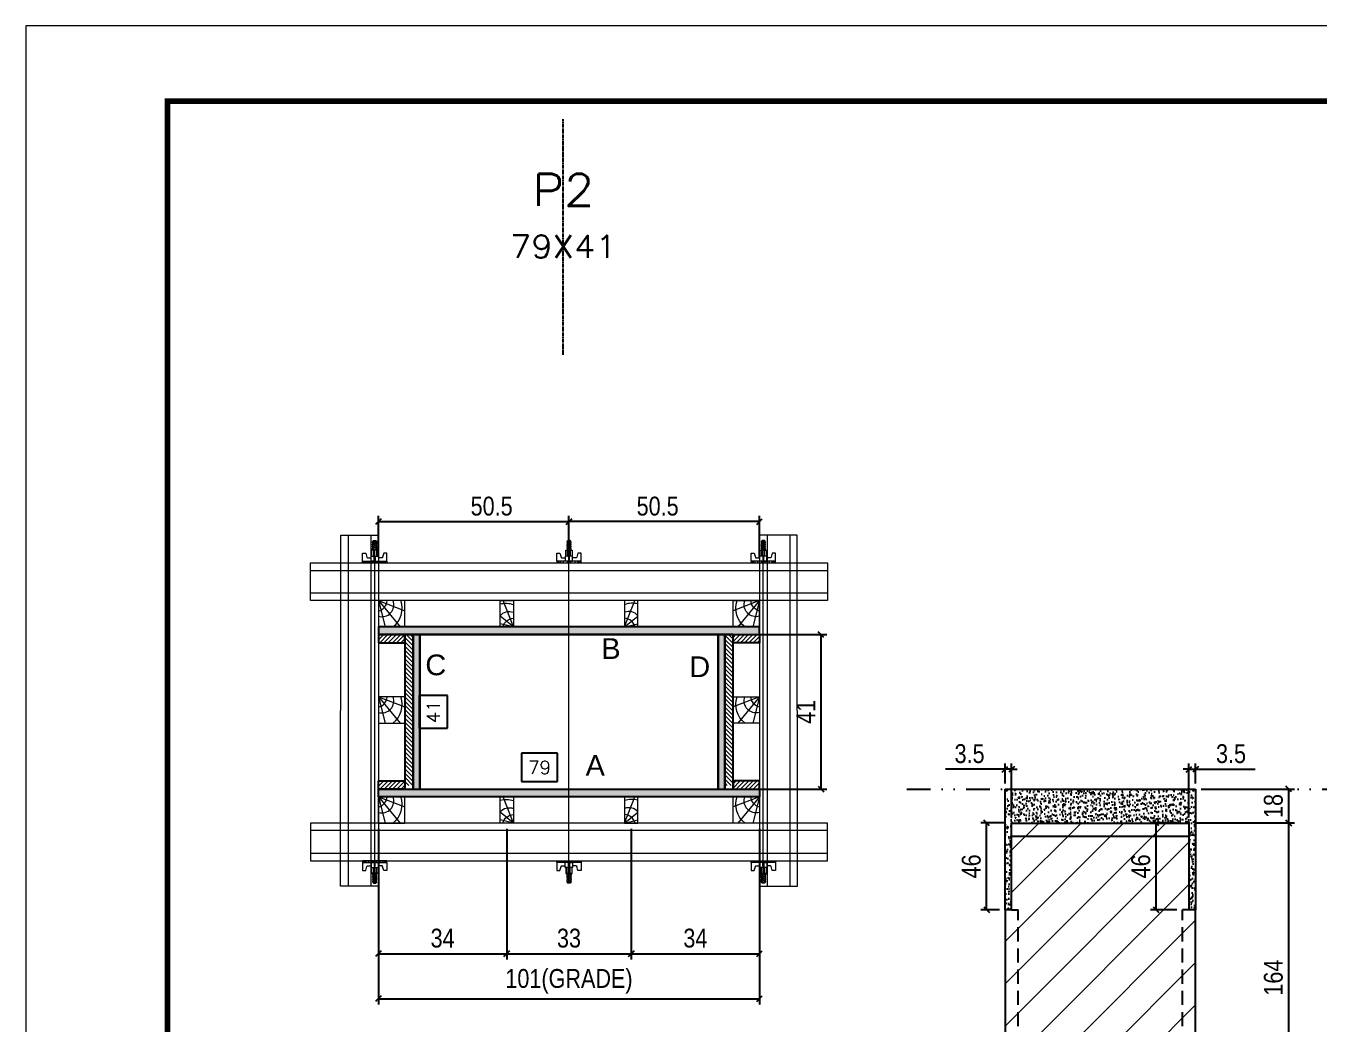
# Model space of a CAD drawing. Extents: x 14400 to 27878, y -21631 to 6985.
# Drawn here: x 16012 to 16698, y 5307 to 5836 of the extents above; entities that cross this region are included whole.
import ezdxf
from ezdxf.enums import TextEntityAlignment as Align

# ---------------------------------------------------------------- set-up
doc = ezdxf.new("R2010")
doc.units = 0
for name, pattern in [('DASHED', [0.75, 0.5, -0.25]), ('DIVIDE2', [0.625, 0.25, -0.125, 0, -0.125, 0, -0.125]), ('HIDDEN', [0.375, 0.25, -0.125])]:
    doc.linetypes.add(name, pattern=pattern)
for name, color, linetype in [('CHAPA', 1, 'Continuous'), ('COTA', 241, 'Continuous'), ('MEIO_PONT', 93, 'Continuous'), ('Nível', 160, 'Continuous'), ('Painéis', 200, 'Continuous'), ('SARR_2.2x7', 40, 'Continuous'), ('SARRAFO', 251, 'Continuous'), ('Texto de Titulo', 7, 'Continuous'), ('Texto Qtd Sarr', 242, 'Continuous'), ('TEXTO_GERAL', 7, 'Continuous')]:
    doc.layers.add(name, color=color, linetype=linetype)
for name, color, linetype, lineweight in [('Folhas', 255, 'Continuous', 9), ('Hachura', 251, 'Continuous', 9), ('Madeira', 126, 'Continuous', 18), ('Perfil Metálico', 224, 'Continuous', 18), ('SARRAFO DE PRESSAO', 251, 'DASHED', 9), ('Texto Seção', 7, 'Continuous', 15)]:
    doc.layers.add(name, color=color, linetype=linetype, lineweight=lineweight)
doc.styles.add('ARIAL', font='arial.ttf')
doc.styles.add('COTA TECNICA', font='techl___.ttf', dxfattribs={"height": 10})
doc.styles.add('COTA TECNICA 2X', font='techl___.ttf', dxfattribs={"height": 10})
doc.styles.add('ROMANS', font='romans.shx')
doc.dimstyles.new('PAINEL', dxfattribs={"dimtxt": 10, "dimasz": 3, "dimexe": 3, "dimexo": 3, "dimgap": 3, "dimtad": 1, "dimdec": 1, "dimzin": 12, "dimdsep": 46, "dimtxsty": 'COTA TECNICA', "dimblk1": 'OBLIQUE', "dimblk2": 'OBLIQUE', "dimsah": 1, "dimcen": 0.9, "dimclrd": 4, "dimclre": 4, "dimclrt": 240, "dimadec": 1, "dimazin": 3, "dimtfac": 1, "dimtdec": 1, "dimtmove": 0, "dimatfit": 3, "dimfxl": 1, "dimtolj": 1, "dimtzin": 12, "dimarcsym": 0})
doc.dimstyles.new('SECAO PILAR', dxfattribs={"dimtxt": 10, "dimasz": 3, "dimexe": 3, "dimexo": 3, "dimgap": 3, "dimtad": 1, "dimdec": 1, "dimlfac": 0.5, "dimzin": 12, "dimdsep": 46, "dimtxsty": 'COTA TECNICA 2X', "dimblk1": 'OBLIQUE', "dimblk2": 'OBLIQUE', "dimsah": 1, "dimcen": 0.9, "dimclrd": 256, "dimclre": 256, "dimclrt": 256, "dimadec": 1, "dimazin": 3, "dimtfac": 1, "dimtdec": 1, "dimtmove": 0, "dimatfit": 3, "dimfxl": 1, "dimtolj": 1, "dimtzin": 12, "dimarcsym": 0})
doc.dimstyles.new('SECÇÃO 2', dxfattribs={"dimtxt": 7, "dimasz": 6, "dimexe": 0.18, "dimexo": 2, "dimgap": -4, "dimtad": 3, "dimdec": 1, "dimlfac": 0.5, "dimzin": 12, "dimdsep": 46, "dimtxsty": 'ROMANS', "dimblk": 'ARCHTICK', "dimcen": 0.09, "dimse1": 1, "dimse2": 1, "dimsd1": 1, "dimsd2": 1, "dimclrd": 180, "dimclre": 5, "dimclrt": 1, "dimadec": 0, "dimazin": 3, "dimtfac": 1, "dimtdec": 1, "dimtofl": 0, "dimtmove": 0, "dimatfit": 3, "dimldrblk": 'ARCHTICK', "dimfxl": 1, "dimtolj": 1, "dimtzin": 0, "dimarcsym": 0})

# ---------------------------------------------------------------- blocks, each defined once
blk = doc.blocks.new('9999999999')
at = {"layer": 'Folhas'}
blk.add_lwpolyline([(98138.98, 34190.21), (99623.98, 34190.21), (99623.98, 35240.21), (98138.98, 35240.21)], close=True, dxfattribs=at)
at = {"layer": 'Folhas', "color": 30, "const_width": 3}
blk.add_lwpolyline([(98213.98, 34230.21), (99583.98, 34230.21), (99583.98, 35200.21), (98213.98, 35200.21)], close=True, dxfattribs=at)
blk = doc.blocks.new('titulo1')
at = {"layer": 'Defpoints', "color": 252, "linetype": 'HIDDEN', "ltscale": 2}
blk.add_line((0, 0), (0, 125), dxfattribs=at)
at = {"layer": 'Defpoints', "style": 'ROMANS', "oblique": 15}
blk.add_attdef('FOLHA', text='', height=10, dxfattribs=at).set_placement((0, 15.58), align=Align.MIDDLE_CENTER)
at = {"layer": 'Texto Qtd Sarr', "color": 3, "style": 'ROMANS', "oblique": 15}
for tag, height, p in [('TITULO', 17, (0, 71.45)), ('SEÇÃO', 12, (0, 41.55))]:
    blk.add_attdef(tag, text='', height=height, dxfattribs=at).set_placement(p, align=Align.MIDDLE_CENTER)
blk = doc.blocks.new('*D732')
at = {"layer": 'COTA', "color": 180, "lineweight": -2, "transparency": 16777216}
for p, q in [((16293.78, 5450.39), (16274.78, 5450.39)), ((16274.78, 5450.39), (16274.78, 5435.39)), ((16293.78, 5435.39), (16293.78, 5450.39)), ((16274.78, 5435.39), (16293.78, 5435.39))]:
    blk.add_line(p, q, dxfattribs=at)
at = {"layer": 'Defpoints', "color": 0, "transparency": 16777216}
for p in [(16220.89, 5431.39), (16378.89, 5431.39), (16378.89, 5431.39)]:
    blk.add_point(p, dxfattribs=at)
at = {"layer": 'COTA', "color": 1, "transparency": 16777216, "insert": (16284.28, 5442.89), "char_height": 7, "attachment_point": 5, "style": 'ROMANS'}
blk.add_mtext('\\A1;79', dxfattribs=at)
blk = doc.blocks.new('_ArchTick')
at = {"color": 0, "linetype": 'ByBlock', "const_width": 0.15}
blk.add_lwpolyline([(-0.5, -0.5), (0.5, 0.5)], dxfattribs=at)
blk = doc.blocks.new('*D733')
at = {"layer": 'COTA', "color": 180, "lineweight": -2, "transparency": 16777216}
for p, q in [((16235.49, 5481.06), (16220.49, 5481.06)), ((16220.49, 5481.06), (16220.49, 5463.73)), ((16235.49, 5463.73), (16235.49, 5481.06)), ((16220.49, 5463.73), (16235.49, 5463.73))]:
    blk.add_line(p, q, dxfattribs=at)
at = {"layer": 'Defpoints', "color": 0, "transparency": 16777216}
for p in [(16220.89, 5513.39), (16239.49, 5513.39), (16220.89, 5431.39)]:
    blk.add_point(p, dxfattribs=at)
at = {"layer": 'COTA', "color": 1, "transparency": 16777216, "insert": (16227.99, 5472.39), "char_height": 7, "attachment_point": 5, "rotation": 90, "style": 'ROMANS'}
blk.add_mtext('\\A1;41', dxfattribs=at)
blk = doc.blocks.new('_Oblique')
at = {"color": 0, "linetype": 'ByBlock', "lineweight": -2}
blk.add_line((-0.5, -0.5), (0.5, 0.5), dxfattribs=at)
blk = doc.blocks.new('*D740')
at = {"layer": 'COTA', "lineweight": -2, "transparency": 16777216}
for p, q in [((16385.49, 5513.39), (16436.53, 5513.39)), ((16433.53, 5431.39), (16433.53, 5513.39)), ((16385.49, 5431.39), (16436.53, 5431.39))]:
    blk.add_line(p, q, dxfattribs=at)
at = {"layer": 'Defpoints', "color": 0, "transparency": 16777216}
for p in [(16382.49, 5513.39), (16433.53, 5513.39), (16382.49, 5431.39)]:
    blk.add_point(p, dxfattribs=at)
at = {"layer": 'COTA', "lineweight": -2, "transparency": 16777216, "xscale": 3, "yscale": 3, "zscale": 3}
for p, rotation in [((16433.53, 5513.39), 90), ((16433.53, 5431.39), 270)]:
    blk.add_blockref('_Oblique', p, dxfattribs=dict(at, rotation=rotation))
at = {"layer": 'COTA', "transparency": 16777216, "insert": (16425.46, 5472.39), "char_height": 10, "attachment_point": 5, "rotation": 90, "style": 'COTA TECNICA 2X'}
blk.add_mtext('\\A1;41', dxfattribs=at)
blk = doc.blocks.new('*D734')
at = {"layer": 'COTA', "lineweight": -2, "transparency": 16777216}
for p, q in [((16198.89, 5410.39), (16198.89, 5317.28)), ((16400.89, 5410.39), (16400.89, 5317.28)), ((16198.89, 5320.28), (16400.89, 5320.28))]:
    blk.add_line(p, q, dxfattribs=at)
at = {"layer": 'Defpoints', "color": 0, "transparency": 16777216}
for p in [(16198.89, 5413.39), (16400.89, 5413.39), (16400.89, 5320.28)]:
    blk.add_point(p, dxfattribs=at)
at = {"layer": 'COTA', "lineweight": -2, "transparency": 16777216, "xscale": 3, "yscale": 3, "zscale": 3, "rotation": 180}
blk.add_blockref('_Oblique', (16198.89, 5320.28), dxfattribs=at)
at = {"layer": 'COTA', "lineweight": -2, "transparency": 16777216, "xscale": 3, "yscale": 3, "zscale": 3}
blk.add_blockref('_Oblique', (16400.89, 5320.28), dxfattribs=at)
at = {"layer": 'COTA', "transparency": 16777216, "insert": (16299.89, 5329.5), "char_height": 10, "attachment_point": 5, "style": 'COTA TECNICA 2X'}
blk.add_mtext('\\A1;101(GRADE)', dxfattribs=at)
blk = doc.blocks.new('*D735')
at = {"layer": 'COTA', "lineweight": -2, "transparency": 16777216}
for p, q in [((16332.89, 5410.39), (16332.89, 5341.12)), ((16400.89, 5410.39), (16400.89, 5341.12)), ((16332.89, 5344.12), (16400.89, 5344.12))]:
    blk.add_line(p, q, dxfattribs=at)
at = {"layer": 'Defpoints', "color": 0, "transparency": 16777216}
for p in [(16332.89, 5413.39), (16400.89, 5413.39), (16400.89, 5344.12)]:
    blk.add_point(p, dxfattribs=at)
at = {"layer": 'COTA', "lineweight": -2, "transparency": 16777216, "xscale": 3, "yscale": 3, "zscale": 3, "rotation": 180}
blk.add_blockref('_Oblique', (16332.89, 5344.12), dxfattribs=at)
at = {"layer": 'COTA', "lineweight": -2, "transparency": 16777216, "xscale": 3, "yscale": 3, "zscale": 3}
blk.add_blockref('_Oblique', (16400.89, 5344.12), dxfattribs=at)
at = {"layer": 'COTA', "transparency": 16777216, "insert": (16366.89, 5352.34), "char_height": 10, "attachment_point": 5, "style": 'COTA TECNICA 2X'}
blk.add_mtext('\\A1;34', dxfattribs=at)
blk = doc.blocks.new('*D736')
at = {"layer": 'COTA', "lineweight": -2, "transparency": 16777216}
for p, q in [((16198.89, 5410.39), (16198.89, 5341.12)), ((16266.89, 5410.39), (16266.89, 5341.12)), ((16198.89, 5344.12), (16266.89, 5344.12))]:
    blk.add_line(p, q, dxfattribs=at)
at = {"layer": 'Defpoints', "color": 0, "transparency": 16777216}
for p in [(16198.89, 5413.39), (16266.89, 5413.39), (16266.89, 5344.12)]:
    blk.add_point(p, dxfattribs=at)
at = {"layer": 'COTA', "lineweight": -2, "transparency": 16777216, "xscale": 3, "yscale": 3, "zscale": 3, "rotation": 180}
blk.add_blockref('_Oblique', (16198.89, 5344.12), dxfattribs=at)
at = {"layer": 'COTA', "lineweight": -2, "transparency": 16777216, "xscale": 3, "yscale": 3, "zscale": 3}
blk.add_blockref('_Oblique', (16266.89, 5344.12), dxfattribs=at)
at = {"layer": 'COTA', "transparency": 16777216, "insert": (16232.89, 5352.34), "char_height": 10, "attachment_point": 5, "style": 'COTA TECNICA 2X'}
blk.add_mtext('\\A1;34', dxfattribs=at)
blk = doc.blocks.new('*D737')
at = {"layer": 'COTA', "lineweight": -2, "transparency": 16777216}
for p, q in [((16266.89, 5410.39), (16266.89, 5341.12)), ((16332.89, 5410.39), (16332.89, 5341.12)), ((16266.89, 5344.12), (16332.89, 5344.12))]:
    blk.add_line(p, q, dxfattribs=at)
at = {"layer": 'Defpoints', "color": 0, "transparency": 16777216}
for p in [(16266.89, 5413.39), (16332.89, 5413.39), (16332.89, 5344.12)]:
    blk.add_point(p, dxfattribs=at)
at = {"layer": 'COTA', "lineweight": -2, "transparency": 16777216, "xscale": 3, "yscale": 3, "zscale": 3, "rotation": 180}
blk.add_blockref('_Oblique', (16266.89, 5344.12), dxfattribs=at)
at = {"layer": 'COTA', "lineweight": -2, "transparency": 16777216, "xscale": 3, "yscale": 3, "zscale": 3}
blk.add_blockref('_Oblique', (16332.89, 5344.12), dxfattribs=at)
at = {"layer": 'COTA', "transparency": 16777216, "insert": (16299.89, 5352.34), "char_height": 10, "attachment_point": 5, "style": 'COTA TECNICA 2X'}
blk.add_mtext('\\A1;33', dxfattribs=at)
blk = doc.blocks.new('*D738')
at = {"layer": 'COTA', "lineweight": -2, "transparency": 16777216}
for p, q in [((16198.89, 5554.39), (16198.89, 5576.3)), ((16299.89, 5554.39), (16299.89, 5576.3)), ((16198.89, 5573.3), (16299.89, 5573.3))]:
    blk.add_line(p, q, dxfattribs=at)
at = {"layer": 'Defpoints', "color": 0, "transparency": 16777216}
for p in [(16299.89, 5573.3), (16198.89, 5551.39), (16299.89, 5551.39)]:
    blk.add_point(p, dxfattribs=at)
at = {"layer": 'COTA', "lineweight": -2, "transparency": 16777216, "xscale": 3, "yscale": 3, "zscale": 3, "rotation": 180}
blk.add_blockref('_Oblique', (16198.89, 5573.3), dxfattribs=at)
at = {"layer": 'COTA', "lineweight": -2, "transparency": 16777216, "xscale": 3, "yscale": 3, "zscale": 3}
blk.add_blockref('_Oblique', (16299.89, 5573.3), dxfattribs=at)
at = {"layer": 'COTA', "transparency": 16777216, "insert": (16258.89, 5581.41), "char_height": 10, "attachment_point": 5, "style": 'COTA TECNICA 2X'}
blk.add_mtext('\\A1;50.5', dxfattribs=at)
blk = doc.blocks.new('*D739')
at = {"layer": 'COTA', "lineweight": -2, "transparency": 16777216}
for p, q in [((16299.89, 5554.39), (16299.89, 5576.3)), ((16400.89, 5554.39), (16400.89, 5576.3)), ((16400.89, 5573.3), (16299.89, 5573.3))]:
    blk.add_line(p, q, dxfattribs=at)
at = {"layer": 'Defpoints', "color": 0, "transparency": 16777216}
for p in [(16299.89, 5573.3), (16299.89, 5551.39), (16400.89, 5551.39)]:
    blk.add_point(p, dxfattribs=at)
at = {"layer": 'COTA', "lineweight": -2, "transparency": 16777216, "xscale": 3, "yscale": 3, "zscale": 3, "rotation": 180}
blk.add_blockref('_Oblique', (16299.89, 5573.3), dxfattribs=at)
at = {"layer": 'COTA', "lineweight": -2, "transparency": 16777216, "xscale": 3, "yscale": 3, "zscale": 3}
blk.add_blockref('_Oblique', (16400.89, 5573.3), dxfattribs=at)
at = {"layer": 'COTA', "transparency": 16777216, "insert": (16346.89, 5581.41), "char_height": 10, "attachment_point": 5, "style": 'COTA TECNICA 2X'}
blk.add_mtext('\\A1;50.5', dxfattribs=at)
blk = doc.blocks.new('C')
at = {"layer": 'Hachura', "color": 0}
for p, q in [((0, 3.22), (0, -3.22)), ((0.45, 3.22), (0, 3.22)), ((0.46, 3.16), (0, 3.16)), ((0.46, 3.05), (0, 3.05)), ((0.46, 2.88), (0, 2.88)), ((0, 2.75), (0, -1.16)), ((0.46, 2.65), (0, 2.65)), ((0.46, 2.23), (0, 2.23)), ((0.46, 1.51), (0, 1.51)), ((0.39, 0.49), (0.17, 0.49)), ((0.45, -3.23), (0.45, 3.22)), ((0.45, 3.22), (2.58, 3.22)), ((1.74, 0.97), (0.45, 0.97)), ((1.45, 0.1), (0.45, 0.1)), ((1.35, 1.94), (1.35, 0.96)), ((2.58, 2.39), (1.47, 2.09)), ((1.74, -0.97), (1.74, 0.97)), ((1.74, 0.97), (1.74, 0.84)), ((1.74, 0.97), (1.74, 0.84)), ((1.74, 0.84), (3.35, 0.84)), ((3.35, 0.45), (1.74, 0.45)), ((2.58, 3.22), (2.58, 2.39)), ((3.32, 0.84), (3.32, -0.84)), ((3.35, 0.84), (3.35, -0.84)), ((3.68, 0.45), (3.35, 0.45)), ((3.84, -0.52), (3.35, 0.45)), ((3.35, 0.06), (3.67, -0.57)), ((3.68, 0.45), (4.16, -0.52)), ((3.72, 0.5), (4.25, -0.57)), ((4.37, -0.55), (3.83, 0.53)), ((4.15, 0.45), (3.93, 0.45)), ((4.42, -0.52), (3.93, 0.45)), ((4.15, 0.45), (4.26, 0.45)), ((4.26, 0.45), (4.74, -0.52)), ((4.3, 0.5), (4.83, -0.57)), ((4.95, -0.55), (4.41, 0.53)), ((4.51, 0.45), (4.84, 0.45)), ((5, -0.52), (4.51, 0.45)), ((4.84, 0.45), (5.32, -0.52)), ((4.88, 0.5), (5.41, -0.57)), ((5.53, -0.55), (4.99, 0.53)), ((5.58, -0.52), (5.09, 0.45)), ((5.42, 0.45), (5.09, 0.45)), ((5.58, -0.52), (5.09, 0.45)), ((5.42, 0.45), (5.74, -0.19)), ((5.46, 0.5), (5.74, -0.07)), ((5.74, 0.19), (5.57, 0.53)), ((5.74, 0.32), (5.68, 0.45)), ((5.68, 0.45), (5.74, 0.45)), ((5.74, 0.45), (5.9, 0.29)), ((5.74, 0.45), (5.74, -0.52)), ((5.9, -0.36), (5.9, 0.29)), ((0.45, 0), (0, 0)), ((0.46, -1.52), (0, -1.52)), ((0.46, -2.23), (0, -2.23)), ((0.46, -2.65), (0, -2.65)), ((0.46, -2.88), (0, -2.88)), ((0.46, -3.05), (0, -3.05)), ((0.46, -3.16), (0, -3.16)), ((0, -3.22), (2.57, -3.22)), ((0.08, -0.48), (0.29, -0.48)), ((0.29, -0.48), (0.4, -0.48)), ((0.45, 0), (0.45, -0.97)), ((0.45, -0.16), (1.45, -0.16)), ((0.45, -0.65), (0.45, -0.32)), ((0.45, -3.23), (0.45, -0.65)), ((0.45, -0.97), (1.74, -0.97)), ((1.35, -1.94), (1.35, -0.97)), ((2.58, -2.39), (1.47, -2.1)), ((3.35, -0.32), (1.74, -0.32)), ((3.35, -0.84), (1.74, -0.84)), ((2.58, -3.23), (2.58, -2.39)), ((3.35, -0.07), (3.58, -0.52)), ((3.35, -0.52), (3.58, -0.52)), ((3.84, -0.52), (4.16, -0.52)), ((4.42, -0.52), (4.74, -0.52)), ((4.63, -0.52), (4.74, -0.52)), ((5, -0.52), (5.32, -0.52)), ((5.58, -0.52), (5.74, -0.52)), ((5.74, -0.52), (5.9, -0.36)), ((5.74, -0.52), (5.74, -0.52))]:
    blk.add_line(p, q, dxfattribs=at)
for centre, radius, start, end in [((1.52, 1.94), 0.161, 104.7436, 180), ((1.44, -0.03), 0.129, 272.695, 87.305), ((3.81, 0.39), 0.143, 25.5688, 154.4312), ((4.39, 0.39), 0.143, 25.5688, 154.4312), ((4.97, 0.39), 0.143, 25.5688, 154.4312), ((5.55, 0.39), 0.143, 25.5688, 154.4312), ((0.17, -0.37), 0.174, 221.744, 317.8592), ((1.52, -1.94), 0.161, 180, 255.2564), ((3.71, -0.4), 0.174, 222.1408, 318.256), ((4.29, -0.4), 0.174, 222.1408, 318.256), ((4.87, -0.4), 0.174, 222.1408, 318.256), ((5.45, -0.4), 0.174, 222.1408, 318.256), ((5.61, -0.4), 0.174, 317.8592, 318.256)]:
    blk.add_arc(centre, radius, start, end, dxfattribs=at)
blk = doc.blocks.new('PONTALETE')
at = {"layer": 'Madeira'}
for q in [(2.71, 7), (7, 5.76), (7, 1.74)]:
    blk.add_line((0, 0), q, dxfattribs=at)
blk.add_lwpolyline([(0, 0), (7, 0), (7, 7), (0, 7)], close=True, dxfattribs=at)
for centre, radius, start, end in [((2.04, 0.06), 6.23, 37.2818, 109.0913), ((1.09, 0.9), 3.19, 343.603, 109.9847), ((-0.21, -0.78), 3.09, 14.6322, 86.0383)]:
    blk.add_arc(centre, radius, start, end, dxfattribs=at)
blk = doc.blocks.new('MEIO PONTALETE')
at = {"layer": 'Madeira'}
for q in [(2.71, 7), (3.5, 2.88), (3.5, 0.87)]:
    blk.add_line((0, 0), q, dxfattribs=at)
blk.add_lwpolyline([(0, 0), (3.5, 0), (3.5, 7), (0, 7)], close=True, dxfattribs=at)
for centre, radius, start, end in [((2.04, 0.06), 6.23, 76.4499, 109.0913), ((1.09, 0.9), 3.19, 40.9063, 109.9847), ((-0.21, -0.78), 3.09, 14.6322, 86.0383)]:
    blk.add_arc(centre, radius, start, end, dxfattribs=at)
blk = doc.blocks.new('*D748')
at = {"layer": 'COTA', "color": 4, "lineweight": -2, "transparency": 16777216}
for p, q in [((16635.06, 5431.44), (16684.43, 5431.44)), ((16681.43, 5413.44), (16681.43, 5431.44)), ((16631.56, 5413.44), (16684.43, 5413.44))]:
    blk.add_line(p, q, dxfattribs=at)
at = {"layer": 'Defpoints', "color": 0, "transparency": 16777216}
for p in [(16632.06, 5431.44), (16681.43, 5431.44), (16628.56, 5413.44)]:
    blk.add_point(p, dxfattribs=at)
at = {"layer": 'COTA', "color": 4, "lineweight": -2, "transparency": 16777216, "xscale": 3, "yscale": 3, "zscale": 3}
for p, rotation in [((16681.43, 5431.44), 90), ((16681.43, 5413.44), 270)]:
    blk.add_blockref('_Oblique', p, dxfattribs=dict(at, rotation=rotation))
at = {"layer": 'COTA', "color": 240, "transparency": 16777216, "insert": (16673.33, 5422.44), "char_height": 10, "attachment_point": 5, "rotation": 90, "style": 'COTA TECNICA'}
blk.add_mtext('\\A1;18', dxfattribs=at)
blk = doc.blocks.new('*D749')
at = {"layer": 'COTA', "color": 4, "lineweight": -2, "transparency": 16777216}
for p, q in [((16631.56, 5413.44), (16684.43, 5413.44)), ((16681.43, 5249.44), (16681.43, 5413.44)), ((16635.06, 5249.44), (16684.43, 5249.44))]:
    blk.add_line(p, q, dxfattribs=at)
at = {"layer": 'Defpoints', "color": 0, "transparency": 16777216}
for p in [(16628.56, 5413.44), (16681.43, 5413.44), (16632.06, 5249.44)]:
    blk.add_point(p, dxfattribs=at)
at = {"layer": 'COTA', "color": 4, "lineweight": -2, "transparency": 16777216, "xscale": 3, "yscale": 3, "zscale": 3}
for p, rotation in [((16681.43, 5413.44), 90), ((16681.43, 5249.44), 270)]:
    blk.add_blockref('_Oblique', p, dxfattribs=dict(at, rotation=rotation))
at = {"layer": 'COTA', "color": 240, "transparency": 16777216, "insert": (16673.33, 5331.44), "char_height": 10, "attachment_point": 5, "rotation": 90, "style": 'COTA TECNICA'}
blk.add_mtext('\\A1;164', dxfattribs=at)
blk = doc.blocks.new('*D2710')
at = {"layer": 'COTA', "color": 4, "lineweight": -2, "transparency": 16777216}
for p, q in [((16531.06, 5434.44), (16531.06, 5444.95)), ((16534.56, 5416.44), (16534.56, 5444.95)), ((16531.06, 5441.95), (16499.46, 5441.95)), ((16534.56, 5441.95), (16531.06, 5441.95)), ((16534.56, 5441.95), (16537.56, 5441.95))]:
    blk.add_line(p, q, dxfattribs=at)
at = {"layer": 'Defpoints', "color": 0, "transparency": 16777216}
for p in [(16531.06, 5441.95), (16531.06, 5431.44), (16534.56, 5413.44)]:
    blk.add_point(p, dxfattribs=at)
at = {"layer": 'COTA', "color": 4, "lineweight": -2, "transparency": 16777216, "xscale": 3, "yscale": 3, "zscale": 3}
blk.add_blockref('_Oblique', (16531.06, 5441.95), dxfattribs=at)
at = {"layer": 'COTA', "color": 4, "lineweight": -2, "transparency": 16777216, "xscale": 3, "yscale": 3, "zscale": 3, "rotation": 180}
blk.add_blockref('_Oblique', (16534.56, 5441.95), dxfattribs=at)
at = {"layer": 'COTA', "color": 240, "transparency": 16777216, "insert": (16512.26, 5450.16), "char_height": 10, "attachment_point": 5, "style": 'COTA TECNICA'}
blk.add_mtext('\\A1;3.5', dxfattribs=at)
blk = doc.blocks.new('*D2711')
at = {"layer": 'COTA', "color": 4, "lineweight": -2, "transparency": 16777216}
for p, q in [((16628.56, 5416.44), (16628.56, 5444.95)), ((16632.06, 5434.44), (16632.06, 5444.95)), ((16628.56, 5441.95), (16625.56, 5441.95)), ((16628.56, 5441.95), (16632.06, 5441.95)), ((16632.06, 5441.95), (16663.67, 5441.95))]:
    blk.add_line(p, q, dxfattribs=at)
at = {"layer": 'Defpoints', "color": 0, "transparency": 16777216}
for p in [(16632.06, 5441.95), (16632.06, 5431.44), (16628.56, 5413.44)]:
    blk.add_point(p, dxfattribs=at)
at = {"layer": 'COTA', "color": 4, "lineweight": -2, "transparency": 16777216, "xscale": 3, "yscale": 3, "zscale": 3}
blk.add_blockref('_Oblique', (16628.56, 5441.95), dxfattribs=at)
at = {"layer": 'COTA', "color": 4, "lineweight": -2, "transparency": 16777216, "xscale": 3, "yscale": 3, "zscale": 3, "rotation": 180}
blk.add_blockref('_Oblique', (16632.06, 5441.95), dxfattribs=at)
at = {"layer": 'COTA', "color": 240, "transparency": 16777216, "insert": (16650.86, 5450.16), "char_height": 10, "attachment_point": 5, "style": 'COTA TECNICA'}
blk.add_mtext('\\A1;3.5', dxfattribs=at)
blk = doc.blocks.new('*D2712')
at = {"layer": 'COTA', "color": 4, "lineweight": -2, "transparency": 16777216}
for p, q in [((16531.56, 5413.44), (16518.3, 5413.44)), ((16521.3, 5367.44), (16521.3, 5413.44)), ((16528.06, 5367.44), (16518.3, 5367.44))]:
    blk.add_line(p, q, dxfattribs=at)
at = {"layer": 'Defpoints', "color": 0, "transparency": 16777216}
for p in [(16521.3, 5413.44), (16534.56, 5413.44), (16531.06, 5367.44)]:
    blk.add_point(p, dxfattribs=at)
at = {"layer": 'COTA', "color": 4, "lineweight": -2, "transparency": 16777216, "xscale": 3, "yscale": 3, "zscale": 3}
for p, rotation in [((16521.3, 5413.44), 90), ((16521.3, 5367.44), 270)]:
    blk.add_blockref('_Oblique', p, dxfattribs=dict(at, rotation=rotation))
at = {"layer": 'COTA', "color": 240, "transparency": 16777216, "insert": (16513.2, 5390.44), "char_height": 10, "attachment_point": 5, "rotation": 90, "style": 'COTA TECNICA'}
blk.add_mtext('\\A1;46', dxfattribs=at)
blk = doc.blocks.new('*D2713')
at = {"layer": 'COTA', "color": 4, "lineweight": -2, "transparency": 16777216}
for p, q in [((16622.06, 5413.44), (16608.17, 5413.44)), ((16611.17, 5367.44), (16611.17, 5413.44)), ((16622.06, 5367.44), (16608.17, 5367.44))]:
    blk.add_line(p, q, dxfattribs=at)
at = {"layer": 'Defpoints', "color": 0, "transparency": 16777216}
for p in [(16611.17, 5413.44), (16625.06, 5413.44), (16625.06, 5367.44)]:
    blk.add_point(p, dxfattribs=at)
at = {"layer": 'COTA', "color": 4, "lineweight": -2, "transparency": 16777216, "xscale": 3, "yscale": 3, "zscale": 3}
for p, rotation in [((16611.17, 5413.44), 90), ((16611.17, 5367.44), 270)]:
    blk.add_blockref('_Oblique', p, dxfattribs=dict(at, rotation=rotation))
at = {"layer": 'COTA', "color": 240, "transparency": 16777216, "insert": (16603.07, 5390.44), "char_height": 10, "attachment_point": 5, "rotation": 90, "style": 'COTA TECNICA'}
blk.add_mtext('\\A1;46', dxfattribs=at)

msp = doc.modelspace()

# ---------------------------------------------------------------- hatches: boundary and pattern name
at = {"layer": 'COTA'}
h = msp.add_hatch(dxfattribs=at)
h.set_pattern_fill('AR-CONC', color=256, scale=0.03)
h.paths.add_polyline_path([(16632.061, 5431.435), (16531.061, 5431.435), (16531.061, 5367.435), (16534.561, 5367.435), (16534.561, 5413.435), (16628.561, 5413.435), (16628.561, 5367.435), (16632.061, 5367.435)])
at = {"layer": 'Hachura'}
h = msp.add_hatch(color=256, dxfattribs=at)
h.dxf.hatch_style = 1
h.paths.add_polyline_path([(16400.894, 5513.395), (16400.894, 5517.395), (16198.894, 5517.395), (16198.894, 5513.395)])
h = msp.add_hatch(color=256, dxfattribs=at)
h.dxf.hatch_style = 1
h.paths.add_polyline_path([(16400.894, 5513.395), (16400.894, 5517.395), (16198.894, 5517.395), (16198.894, 5513.395)])
h = msp.add_hatch(dxfattribs=at)
h.set_pattern_fill('ANSI31', color=256, scale=0.5, angle=180, style=0)
h.set_pattern_definition([(225, (7074.9426, -17416.0135), (1.12253202, -1.12253202), [])])
h.paths.add_polyline_path([(16212.894, 5513.395), (16212.894, 5508.995), (16198.894, 5508.995), (16198.894, 5513.395)])
h = msp.add_hatch(dxfattribs=at)
h.set_pattern_fill('ANSI31', color=256, scale=0.5, angle=90, style=0)
h.set_pattern_definition([(135, (-6566.9137, 14978.3465), (-1.12253202, -1.12253202), [])])
h.paths.add_polyline_path([(16217.294, 5433.395), (16212.894, 5433.395), (16212.894, 5513.395), (16217.294, 5513.395)])
h = msp.add_hatch(color=256, dxfattribs=at)
h.dxf.hatch_style = 1
h.paths.add_polyline_path([(16217.294, 5431.395), (16220.894, 5431.395), (16220.894, 5513.395), (16217.294, 5513.395)])
h = msp.add_hatch(color=256, dxfattribs=at)
h.dxf.hatch_style = 1
h.paths.add_polyline_path([(16217.294, 5431.395), (16220.894, 5431.395), (16220.894, 5513.395), (16217.294, 5513.395)])
h = msp.add_hatch(color=256, dxfattribs=at)
h.dxf.hatch_style = 1
h.paths.add_polyline_path([(16378.894, 5431.395), (16382.494, 5431.395), (16382.494, 5513.395), (16378.894, 5513.395)])
h = msp.add_hatch(color=256, dxfattribs=at)
h.dxf.hatch_style = 1
h.paths.add_polyline_path([(16378.894, 5431.395), (16382.494, 5431.395), (16382.494, 5513.395), (16378.894, 5513.395)])
h = msp.add_hatch(dxfattribs=at)
h.set_pattern_fill('ANSI31', color=256, scale=0.5, angle=90, style=0)
h.set_pattern_definition([(135, (-6508.9137, 14936.3465), (-1.12253202, -1.12253202), [])])
h.paths.add_polyline_path([(16382.494, 5513.395), (16386.894, 5513.395), (16386.894, 5433.395), (16382.494, 5433.395)])
h = msp.add_hatch(dxfattribs=at)
h.set_pattern_fill('ANSI31', color=256, scale=0.5, angle=180, style=0)
h.set_pattern_definition([(225, (6897.9426, -17416.0135), (1.12253202, -1.12253202), [])])
h.paths.add_polyline_path([(16386.894, 5513.395), (16386.894, 5508.995), (16400.894, 5508.995), (16400.894, 5513.395)])
h = msp.add_hatch(dxfattribs=at)
h.set_pattern_fill('ANSI31', color=256, scale=0.5, angle=180, style=0)
h.set_pattern_definition([(225, (7074.9426, -17460.0135), (1.12253202, -1.12253202), [])])
h.paths.add_polyline_path([(16212.894, 5431.395), (16212.894, 5435.795), (16198.894, 5435.795), (16198.894, 5431.395)])
h = msp.add_hatch(color=256, dxfattribs=at)
h.dxf.hatch_style = 1
h.paths.add_polyline_path([(16400.894, 5431.395), (16400.894, 5427.395), (16198.894, 5427.395), (16198.894, 5431.395)])
h = msp.add_hatch(color=256, dxfattribs=at)
h.dxf.hatch_style = 1
h.paths.add_polyline_path([(16400.894, 5431.395), (16400.894, 5427.395), (16198.894, 5427.395), (16198.894, 5431.395)])
h = msp.add_hatch(dxfattribs=at)
h.set_pattern_fill('ANSI31', color=256, scale=0.5, angle=180, style=0)
h.set_pattern_definition([(225, (6897.9426, -17460.0135), (1.12253202, -1.12253202), [])])
h.paths.add_polyline_path([(16386.894, 5431.395), (16386.894, 5435.795), (16400.894, 5435.795), (16400.894, 5431.395)])
h = msp.add_hatch(dxfattribs=at)
h.set_pattern_fill('ANSI31', color=256, scale=5)
h.paths.add_polyline_path([(16632.061, 5367.435), (16628.561, 5367.435), (16628.561, 5413.435), (16534.561, 5413.435), (16534.561, 5367.435), (16531.061, 5367.435), (16531.061, 5249.435), (16632.061, 5249.435)])
h.paths.add_polyline_path([(16632.061, 5249.435), (16531.061, 5249.435), (16531.061, 5127.435), (16632.061, 5127.435)])
h.paths.add_polyline_path([(16917.838, 5249.435), (16816.838, 5249.435), (16816.838, 5127.435), (16917.838, 5127.435)])
h.paths.add_polyline_path([(16917.838, 5367.435), (16816.838, 5367.435), (16816.838, 5249.435), (16917.838, 5249.435)])
h.paths.add_polyline_path([(17105.776, 5367.435), (17064.776, 5367.435), (17064.776, 5127.435), (17105.776, 5127.435)])
h.paths.add_polyline_path([(17293.585, 5367.435), (17252.585, 5367.435), (17252.585, 5127.435), (17293.585, 5127.435)])

# ---------------------------------------------------------------- linework, layer by layer
at = {"layer": 'CHAPA'}
for points in [[(16400.894, 5513.395), (16400.894, 5517.395), (16198.894, 5517.395), (16198.894, 5513.395)], [(16400.894, 5513.395), (16400.894, 5517.395), (16198.894, 5517.395), (16198.894, 5513.395)], [(16217.294, 5431.395), (16220.894, 5431.395), (16220.894, 5513.395), (16217.294, 5513.395)], [(16217.294, 5431.395), (16220.894, 5431.395), (16220.894, 5513.395), (16217.294, 5513.395)], [(16378.894, 5431.395), (16382.494, 5431.395), (16382.494, 5513.395), (16378.894, 5513.395)], [(16378.894, 5431.395), (16382.494, 5431.395), (16382.494, 5513.395), (16378.894, 5513.395)], [(16400.894, 5431.395), (16400.894, 5427.395), (16198.894, 5427.395), (16198.894, 5431.395)], [(16400.894, 5431.395), (16400.894, 5427.395), (16198.894, 5427.395), (16198.894, 5431.395)]]:
    msp.add_lwpolyline(points, close=True, dxfattribs=at)
at = {"layer": 'COTA'}
for p, q in [((16531.061, 5367.435), (16531.061, 5431.435)), ((16531.061, 5431.435), (16632.061, 5431.435)), ((16632.061, 5431.435), (16632.061, 5367.435)), ((16534.561, 5367.435), (16538.061, 5367.435)), ((16628.561, 5367.435), (16625.061, 5367.435))]:
    msp.add_line(p, q, dxfattribs=at)
at = {"layer": 'Hachura'}
for p, q in [((16196.894, 5382.594), (16196.885, 5558.395)), ((16299.888, 5382.594), (16299.896, 5558.395)), ((16402.895, 5382.594), (16402.904, 5558.395))]:
    msp.add_line(p, q, dxfattribs=at)
at = {"layer": 'Madeira'}
for points in [[(16400.894, 5517.395), (16400.894, 5531.395), (16198.894, 5531.395), (16198.894, 5517.395)], [(16400.894, 5427.395), (16400.894, 5413.395), (16198.894, 5413.395), (16198.894, 5427.395)]]:
    msp.add_lwpolyline(points, close=True, dxfattribs=at)
at = {"layer": 'Nível', "color": 4, "linetype": 'DIVIDE2', "ltscale": 50}
msp.add_line((16479.005, 5431.435), (17456.967, 5431.435), dxfattribs=at)
at = {"layer": 'Painéis'}
for p, q in [((16534.561, 5367.435), (16534.561, 5413.435)), ((16534.561, 5413.435), (16628.561, 5413.435)), ((16628.561, 5413.435), (16628.561, 5367.435)), ((16531.061, 5367.435), (16531.061, 5127.435)), ((16534.561, 5367.435), (16531.061, 5367.435)), ((16632.061, 5367.435), (16628.561, 5367.435)), ((16632.061, 5127.435), (16632.061, 5367.435))]:
    msp.add_line(p, q, dxfattribs=at)
msp.add_lwpolyline([(16220.894, 5513.395), (16220.894, 5431.395), (16378.894, 5431.395), (16378.894, 5513.395)], close=True, dxfattribs=at)
at = {"layer": 'Perfil Metálico'}
for p, q in [((16182.839, 5566.028), (16182.839, 5379.924)), ((16194.839, 5566.028), (16194.839, 5379.924)), ((16404.95, 5566.028), (16404.95, 5379.924)), ((16416.95, 5566.028), (16416.95, 5379.924))]:
    msp.add_line(p, q, dxfattribs=at)
for points in [[(16178.899, 5566.028), (16198.899, 5566.028), (16198.839, 5379.924), (16178.839, 5379.924)], [(16420.89, 5566.028), (16400.89, 5566.028), (16400.95, 5379.924), (16420.95, 5379.924)], [(16436.894, 5551.395), (16436.894, 5531.395), (16162.894, 5531.395), (16162.894, 5551.395)], [(16162.894, 5535.395), (16162.894, 5547.395), (16436.894, 5547.395), (16436.894, 5535.395)], [(16436.894, 5393.395), (16436.894, 5413.395), (16162.894, 5413.395), (16162.894, 5393.395)], [(16162.894, 5409.395), (16162.894, 5397.395), (16436.894, 5397.395), (16436.894, 5409.395)]]:
    msp.add_lwpolyline(points, close=True, dxfattribs=at)
at = {"layer": 'SARR_2.2x7'}
msp.add_line((16534.561, 5406.435), (16628.561, 5406.435), dxfattribs=at)
at = {"layer": 'SARR_2.2x7', "linetype": 'HIDDEN', "ltscale": 30}
for p, q in [((16538.061, 5249.435), (16538.061, 5367.435)), ((16625.061, 5249.435), (16625.061, 5367.435))]:
    msp.add_line(p, q, dxfattribs=at)
at = {"layer": 'SARRAFO'}
for points in [[(16198.894, 5508.995), (16212.894, 5508.995), (16212.894, 5513.395), (16198.894, 5513.395)], [(16212.894, 5513.395), (16212.894, 5431.395), (16217.294, 5431.395), (16217.294, 5513.395)], [(16386.894, 5431.395), (16386.894, 5513.395), (16382.494, 5513.395), (16382.494, 5431.395)], [(16400.894, 5508.995), (16386.894, 5508.995), (16386.894, 5513.395), (16400.894, 5513.395)], [(16198.894, 5435.795), (16212.894, 5435.795), (16212.894, 5431.395), (16198.894, 5431.395)], [(16400.894, 5435.795), (16386.894, 5435.795), (16386.894, 5431.395), (16400.894, 5431.395)]]:
    msp.add_lwpolyline(points, close=True, dxfattribs=at)

# ---------------------------------------------------------------- block references
at = {"layer": 'Hachura', "linetype": 'Continuous', "yscale": 2, "zscale": 2}
for p, xscale, rotation in [((16196.895, 5551.395), -2, 270), ((16299.887, 5551.395), 2, 90), ((16402.894, 5551.395), 2, 90), ((16196.894, 5393.395), 2, 269.9999999999999), ((16299.888, 5393.395), -2, 90), ((16402.895, 5393.395), -2, 90)]:
    msp.add_blockref('C', p, dxfattribs=dict(at, xscale=xscale, rotation=rotation))
at = {"layer": 'MEIO_PONT', "yscale": 2, "zscale": 2}
for p, xscale, rotation in [((16198.894, 5531.395), 2, 269.9999999999999), ((16400.894, 5531.395), -2, 90), ((16198.894, 5480.395), 2, 269.9999999999999), ((16400.894, 5480.395), -2, 90), ((16198.894, 5427.395), 2, 269.9999999999999), ((16400.894, 5427.395), -2, 90)]:
    msp.add_blockref('PONTALETE', p, dxfattribs=dict(at, xscale=xscale, rotation=rotation))
at = {"layer": 'MEIO_PONT', "yscale": 1.999999997962732, "zscale": 1.999999997962732}
for p, xscale in [((16270.394, 5517.395), -1.999999997962732), ((16329.394, 5517.395), 1.999999997962732), ((16270.394, 5413.395), -1.999999997962732), ((16329.394, 5413.395), 1.999999997962732)]:
    msp.add_blockref('MEIO PONTALETE', p, dxfattribs=dict(at, xscale=xscale))
at = {"layer": 'SARRAFO DE PRESSAO', "color": 6, "linetype": 'ByBlock'}
msp.add_blockref('9999999999', (-82127.011, -29404.053), dxfattribs=at)
at = {"layer": 'Texto Seção'}
ref = msp.add_blockref('titulo1', (16296.893, 5661.652), dxfattribs=at)
ref.add_attrib('TITULO', 'P2', dxfattribs={"layer": 'Texto de Titulo', "color": 7, "height": 17, "style": 'ROMANS', "width": 1.1}).set_placement((16296.893, 5749.152), align=Align.MIDDLE_CENTER)
ref.add_attrib('SEÇÃO', '79X41', dxfattribs={"layer": 'Texto de Titulo', "color": 7, "height": 12, "style": 'ROMANS', "width": 1.1}).set_placement((16296.893, 5719.152), align=Align.MIDDLE_CENTER)

# ---------------------------------------------------------------- texts
at = {"layer": 'TEXTO_GERAL', "style": 'ARIAL'}
for s, p in [('B', (16322.158, 5505.944)), ('C', (16229.285, 5497.298)), ('D', (16369.233, 5496.292)), ('A', (16313.811, 5443.974))]:
    msp.add_text(s, height=11, dxfattribs=at).set_placement(p, align=Align.MIDDLE_CENTER)

# ---------------------------------------------------------------- dimensions: what is measured, and where the dimension line sits
at = {"layer": 'COTA'}
for base, p1, p2, dimstyle, picture, middle in [((16299.887, 5573.298), (16198.894, 5551.395), (16299.887, 5551.395), 'SECAO PILAR', '*D738', (16258.892, 5573.298)), ((16378.894, 5431.395), (16220.894, 5431.395), (16378.894, 5431.395), 'SECÇÃO 2', '*D732', (16284.28, 5431.395))]:
    dim = msp.add_linear_dim(base=base, p1=p1, p2=p2, dimstyle=dimstyle, dxfattribs=at)
    dim.commit()
    dim.dimension.update_dxf_attribs({"geometry": picture, "text_midpoint": middle, "dimtype": 160})
for base, p1, p2, angle, dimstyle, picture, middle in [((16299.887, 5573.298), (16400.894, 5551.395), (16299.887, 5551.395), 180, 'SECAO PILAR', '*D739', (16346.892, 5573.298)), ((16239.487, 5513.395), (16220.894, 5431.395), (16220.894, 5513.395), 90, 'SECÇÃO 2', '*D733', (16239.487, 5472.395))]:
    dim = msp.add_linear_dim(base=base, p1=p1, p2=p2, angle=angle, dimstyle=dimstyle, dxfattribs=at)
    dim.commit()
    dim.dimension.update_dxf_attribs({"geometry": picture, "text_midpoint": middle, "dimtype": 160})
for base, p1, p2, dimstyle, picture, middle in [((16433.532, 5513.395), (16382.494, 5431.395), (16382.494, 5513.395), 'SECAO PILAR', '*D740', (16425.459, 5472.395)), ((16681.428, 5431.435), (16628.561, 5413.435), (16632.061, 5431.435), 'PAINEL', '*D748', (16673.333, 5422.435)), ((16521.301, 5413.435), (16531.061, 5367.435), (16534.561, 5413.435), 'PAINEL', '*D2712', (16513.199, 5390.435)), ((16611.171, 5413.435), (16625.061, 5367.435), (16625.061, 5413.435), 'PAINEL', '*D2713', (16603.068, 5390.435)), ((16681.428, 5413.435), (16632.061, 5249.435), (16628.561, 5413.435), 'PAINEL', '*D749', (16673.326, 5331.435))]:
    dim = msp.add_linear_dim(base=base, p1=p1, p2=p2, angle=90, dimstyle=dimstyle, dxfattribs=at)
    dim.commit()
    dim.dimension.update_dxf_attribs({"geometry": picture, "text_midpoint": middle})
for base, p1, p2, dimstyle, picture, middle in [((16531.061, 5441.945), (16534.561, 5413.435), (16531.061, 5431.435), 'PAINEL', '*D2710', (16512.258, 5450.165)), ((16632.061, 5441.945), (16628.561, 5413.435), (16632.061, 5431.435), 'PAINEL', '*D2711', (16650.864, 5450.165)), ((16266.894, 5344.119), (16198.894, 5413.395), (16266.894, 5413.395), 'SECAO PILAR', '*D736', (16232.894, 5352.339)), ((16332.894, 5344.119), (16266.894, 5413.395), (16332.894, 5413.395), 'SECAO PILAR', '*D737', (16299.894, 5352.339)), ((16400.894, 5344.119), (16332.894, 5413.395), (16400.894, 5413.395), 'SECAO PILAR', '*D735', (16366.894, 5352.339))]:
    dim = msp.add_linear_dim(base=base, p1=p1, p2=p2, dimstyle=dimstyle, dxfattribs=at)
    dim.commit()
    dim.dimension.update_dxf_attribs({"geometry": picture, "text_midpoint": middle})
dim = msp.add_linear_dim(base=(16400.894, 5320.277), p1=(16198.894, 5413.395), p2=(16400.894, 5413.395), text='<>(GRADE)', dimstyle='SECAO PILAR', dxfattribs=at)
dim.commit()
dim.dimension.update_dxf_attribs({"geometry": '*D734', "text_midpoint": (16299.894, 5329.498)})

doc.saveas('drawing.dxf')
